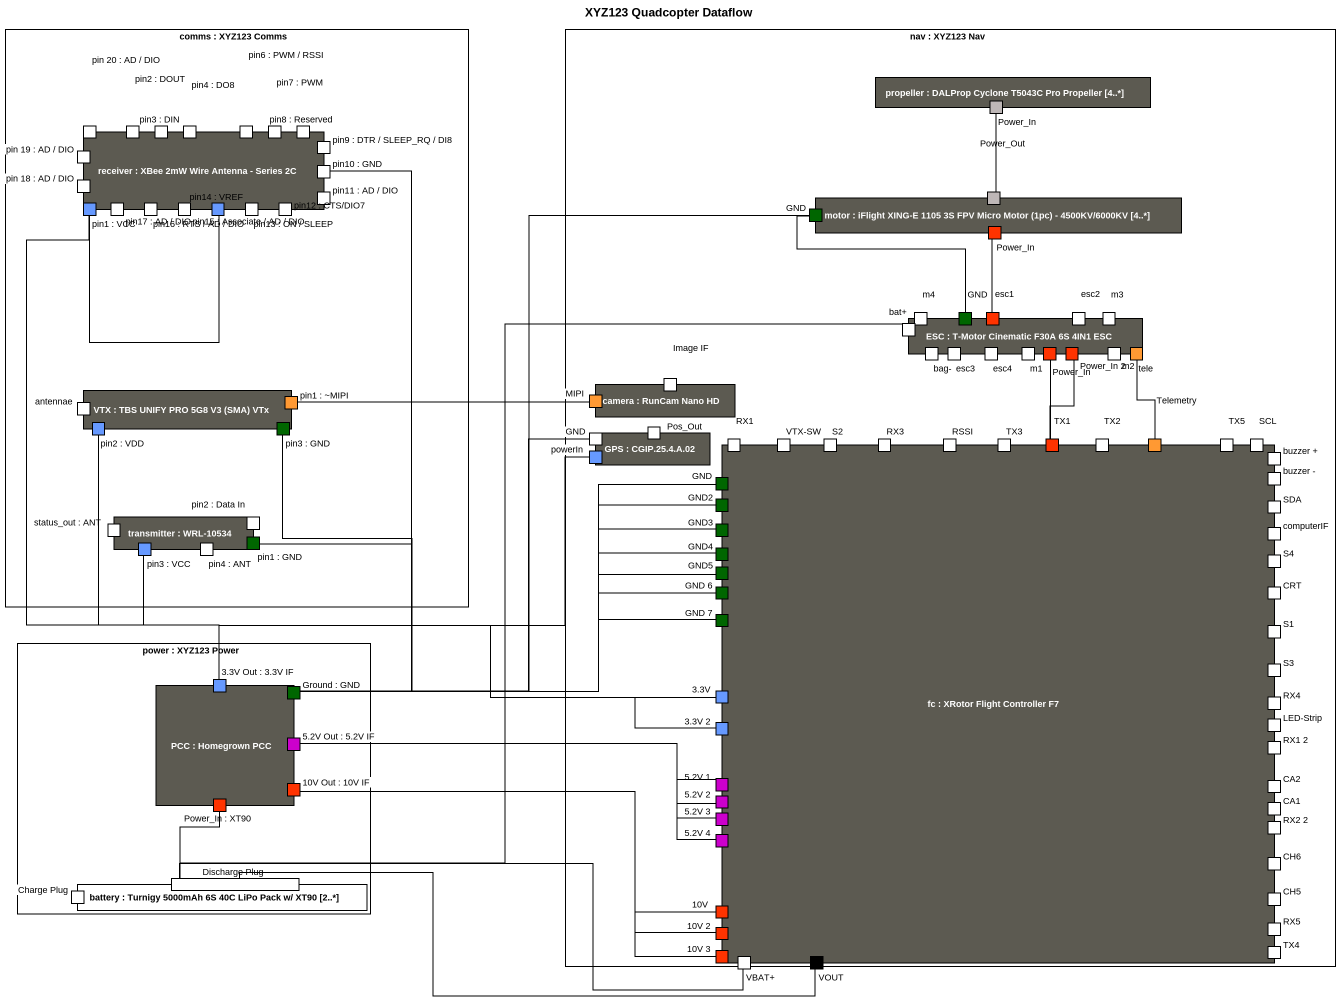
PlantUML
@startuml
title XYZ123 Quadcopter Dataflow
rectangle "comms : XYZ123 Comms" as comms {
  rectangle "receiver : XBee 2mW Wire Antenna - Series 2C" as receiver #5C5A51 {
    port "pin 20 : AD / DIO" as pin_20_AD_DIO
    port "pin2 : DOUT" as pin2_DOUT
    port "pin3 : DIN" as pin3_DIN
    port "pin4 : DO8" as pin4_DO8
    port "pin6 : PWM / RSSI" as pin6_PWM_RSSI
    port "pin7 : PWM" as pin7_PWM
    port "pin8 : Reserved" as pin8_Reserved
    port "pin 19 : AD / DIO" as pin_19_AD_DIO
    port "pin9 : DTR / SLEEP_RQ / DI8" as pin9_DTR_SLEEP_RQ_DI8
    port "pin10 : GND" as pin10_GND
    port "pin 18 : AD / DIO" as pin_18_AD_DIO
    port "pin1 : VCC" as pin1_VCC #6699FF
    port "pin17 : AD / DIO" as pin17_AD_DIO
    port "pin16 : RTS / AD / DIO" as pin16_RTS_AD_DIO
    port "pin15 : Associate / AD / DIO" as pin15_Associate_AD_DIO
    port "pin14 : VREF" as pin14_VREF #6699FF
    port "pin13 : ON / SLEEP" as pin13_ON_SLEEP
    port "pin12 : CTS/DIO7" as pin12_CTS_DIO7
    port "pin11 : AD / DIO" as pin11_AD_DIO
  }
  rectangle "VTX : TBS UNIFY PRO 5G8 V3 (SMA) VTx" as VTX #5C5A51 {
    port antennae
    port "pin1 : ~MIPI" as pin1_MIPI #FF9933
    port "pin2 : VDD" as pin2_VDD #6699FF
    port "pin3 : GND" as pin3_GND #006600
  }
  rectangle "transmitter : WRL-10534" as transmitter #5C5A51 {
    port "pin2 : Data In" as pin2_Data_In
    port "status_out : ANT" as status_out_ANT
    port "pin3 : VCC" as pin3_VCC #6699FF
    port "pin4 : ANT" as pin4_ANT
    port "pin1 : GND" as pin1_GND #006600
  }
}
rectangle "nav : XYZ123 Nav" as nav {
  rectangle "propeller : DALProp Cyclone T5043C Pro Propeller [4..*]" as propeller #5C5A51 {
    port Power_In #BEB7B7
  }
  rectangle "motor : iFlight XING-E 1105 3S FPV Micro Motor (1pc) - 4500KV/6000KV [4..*]" as motor #5C5A51 {
    port GND #006600
    port Power_Out #BEB7B7
    port "Power_In" as Power_In_2 #FF3300
  }
  rectangle "ESC : T-Motor Cinematic F30A 6S 4IN1 ESC" as ESC #5C5A51 {
    port "bat+" as bat
    port m4
    port "GND" as GND_2 #006600
    port esc1 #FF3300
    port esc2
    port m3
    port "bag-" as bag
    port esc3
    port esc4
    port m1
    port "Power_In" as Power_In_3 #FF3300
    port "Power_In 2" as Power_In_2_2 #FF3300
    port m2
    port tele #FF9933
  }
  rectangle "camera : RunCam Nano HD" as camera #5C5A51 {
    port MIPI #FF9933
    port "Image IF" as Image_IF
  }
  rectangle "GPS : CGIP.25.4.A.02" as GPS #5C5A51 {
    port "GND" as GND_3
    port Pos_Out
    port powerIn #6699FF
  }
  rectangle "fc : XRotor Flight Controller F7" as fc #5C5A51 {
    port RX1
    port "VTX-SW" as VTX_SW
    port S2
    port RX3
    port RSSI
    port TX3
    port TX1 #FF3300
    port TX2
    port Telemetry #FF9933
    port TX5
    port SCL
    port "GND" as GND_4 #006600
    port "buzzer +" as buzzer
    port "buzzer -" as buzzer_2
    port GND2 #006600
    port SDA
    port GND3 #006600
    port GND4 #006600
    port computerIF
    port S4
    port GND5 #006600
    port "GND 6" as GND_6 #006600
    port CRT
    port "GND 7" as GND_7 #006600
    port S1
    port S3
    port "3.3V" as p3_3V #6699FF
    port RX4
    port "3.3V 2" as p3_3V_2 #6699FF
    port "RX1 2" as RX1_2
    port "LED-Strip" as LED_Strip
    port "5.2V 1" as p5_2V_1 #CC00CC
    port CA2
    port "5.2V 2" as p5_2V_2 #CC00CC
    port "5.2V 3" as p5_2V_3 #CC00CC
    port CA1
    port "RX2 2" as RX2_2
    port "5.2V 4" as p5_2V_4 #CC00CC
    port CH6
    port "10V" as p10V #FF3300
    port CH5
    port "10V 2" as p10V_2 #FF3300
    port RX5
    port TX4
    port "10V 3" as p10V_3 #FF3300
    port "VBAT+" as VBAT
    port VOUT #000000
  }
}
rectangle "power : XYZ123 Power" as power {
  rectangle "PCC : Homegrown PCC" as PCC #5C5A51 {
    port "3.3V Out : 3.3V IF" as p3_3V_Out_3_3V_IF #6699FF
    port "Ground : GND" as Ground_GND #006600
    port "5.2V Out : 5.2V IF" as p5_2V_Out_5_2V_IF #CC00CC
    port "10V Out : 10V IF" as p10V_Out_10V_IF #FF3300
    port "Power_In : XT90" as Power_In_XT90 #FF3300
  }
  rectangle "battery : Turnigy 5000mAh 6S 40C LiPo Pack w/ XT90 [2..*]" as battery {
    port "Charge Plug" as Charge_Plug
    port "Discharge Plug" as Discharge_Plug
  }
}
Power_In -- Power_Out
pin1_VCC -right- pin14_VREF
GND -- Ground_GND
bat -- Discharge_Plug
GND_2 -up- GND
esc1 -up- Power_In_2
Power_In_3 -- TX1
tele -- Telemetry
MIPI -left- pin1_MIPI
pin3_GND -- Ground_GND
TX1 -up- Power_In_2_2
p3_3V_Out_3_3V_IF -up- pin1_VCC
p3_3V_Out_3_3V_IF -up- pin2_VDD
p3_3V_Out_3_3V_IF -up- powerIn
p3_3V_Out_3_3V_IF -up- pin3_VCC
p3_3V_Out_3_3V_IF -right- p3_3V
p3_3V_Out_3_3V_IF -right- p3_3V_2
Ground_GND -up- pin10_GND
Ground_GND -up- GND_3
Ground_GND -right- GND_4
Ground_GND -right- GND2
Ground_GND -up- pin1_GND
Ground_GND -right- GND3
Ground_GND -right- GND4
Ground_GND -right- GND5
Ground_GND -right- GND_6
Ground_GND -right- GND_7
p5_2V_Out_5_2V_IF -right- p5_2V_1
p5_2V_Out_5_2V_IF -right- p5_2V_2
p5_2V_Out_5_2V_IF -right- p5_2V_3
p5_2V_Out_5_2V_IF -right- p5_2V_4
p10V_Out_10V_IF -right- p10V
p10V_Out_10V_IF -right- p10V_2
p10V_Out_10V_IF -right- p10V_3
Power_In_XT90 -- Discharge_Plug
Discharge_Plug -right- VBAT
Discharge_Plug -right- VOUT
@enduml
